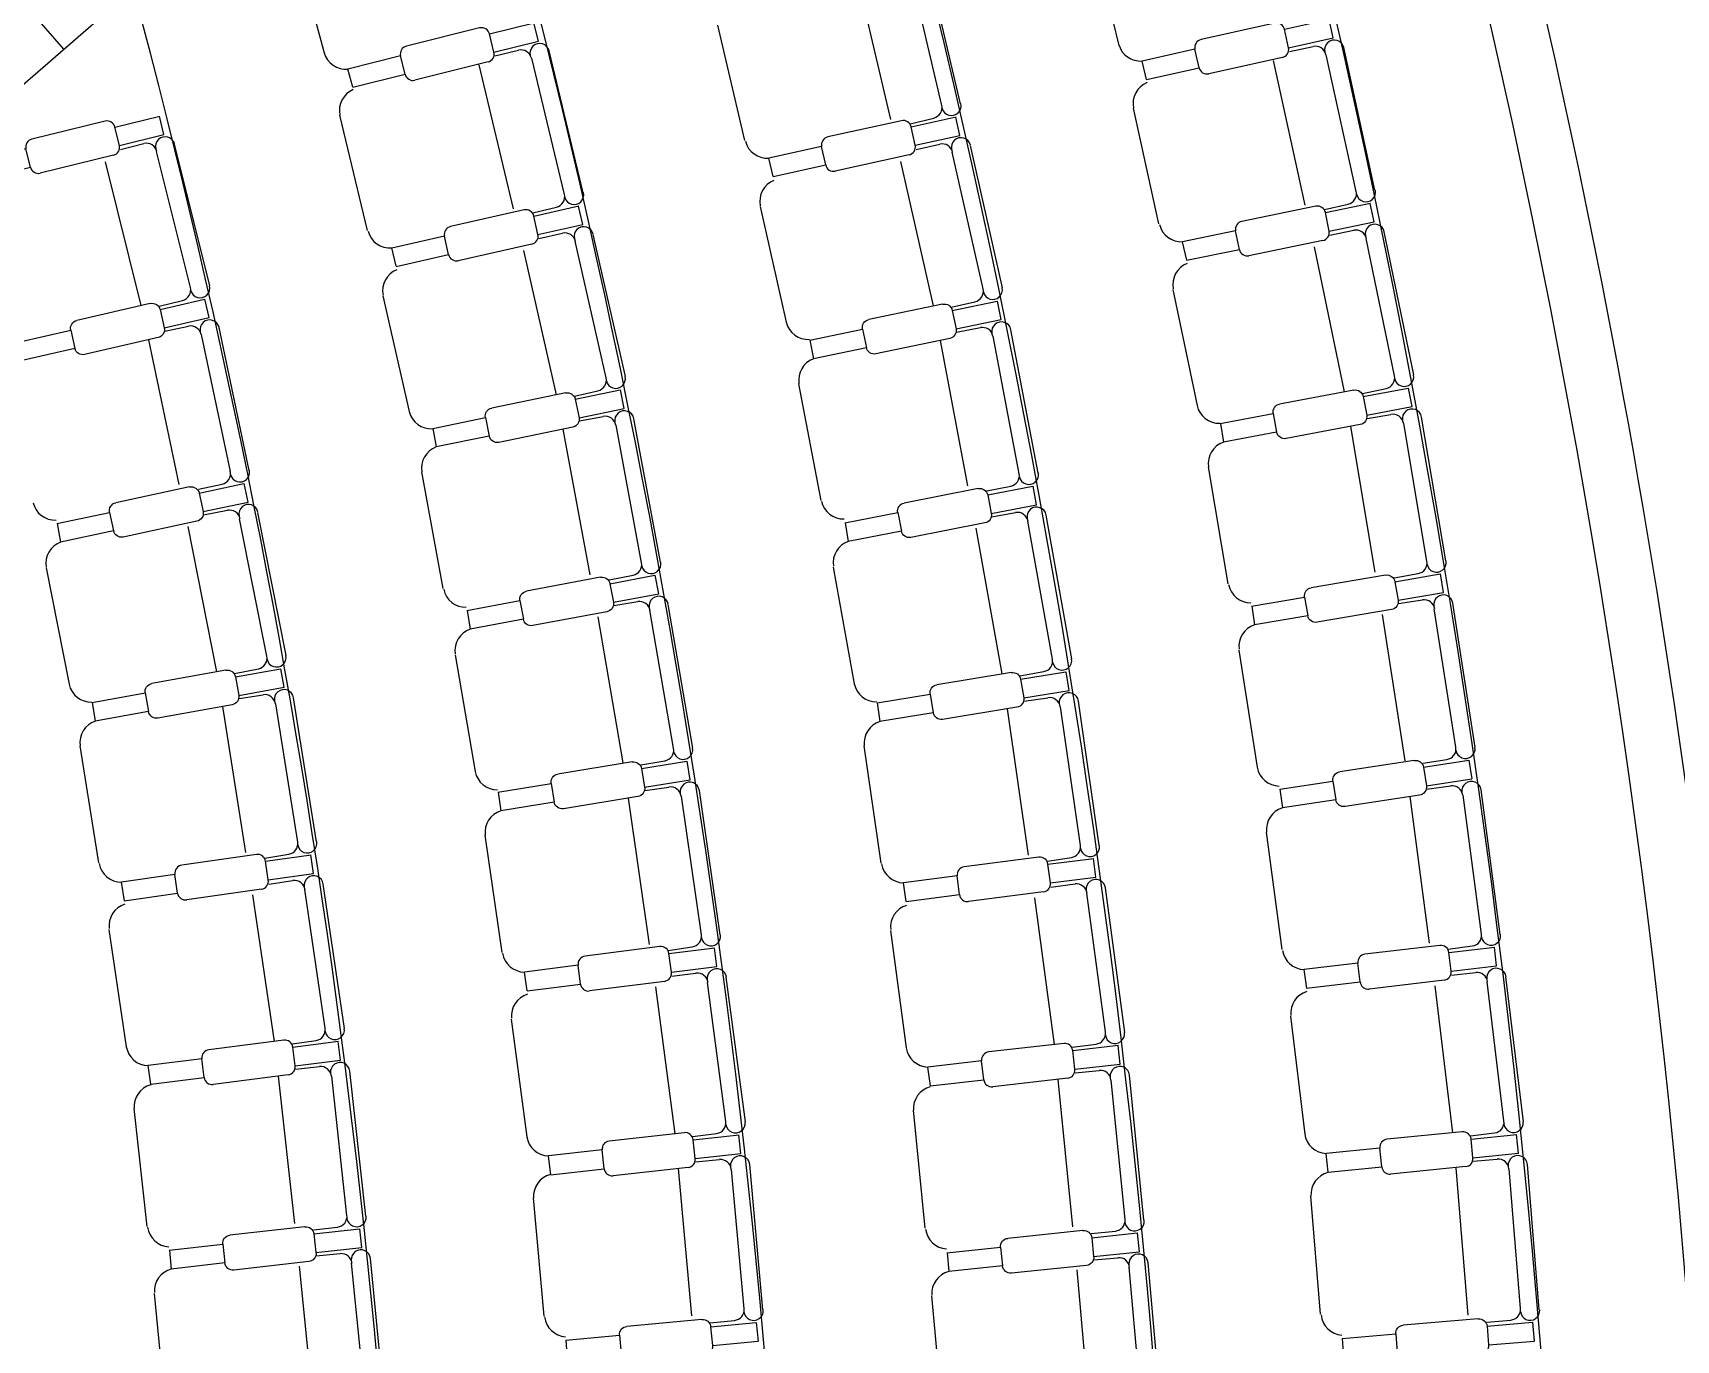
# Model space of a CAD drawing. Header units: millimetres. Extents: x 261 to 423, y 98 to 222.
# Drawn here: x 276.99 to 281.45, y 170.83 to 174.379 of the extents above; entities that cross this region are included whole.
import ezdxf

# ---------------------------------------------------------------- set-up
doc = ezdxf.new("R2010")
doc.units = ezdxf.units.MM
doc.linetypes.add('HIDDEN2', pattern=[0.1875, 0.125, -0.0625])
for name, color, linetype in [('Escaleras', 4, 'Continuous'), ('hach', 15, 'Continuous'), ('MUEBLES', 8, 'Continuous'), ('Muro-Alto', 6, 'Continuous')]:
    doc.layers.add(name, color=color, linetype=linetype)

# ---------------------------------------------------------------- blocks, each defined once
blk = doc.blocks.new('brazo')
for p, q in [((343.1752692152598, 185.8674067548173), (343.3800586310162, 185.8638673206604)), ((343.0286118360598, 185.8479931989555), (343.0277269775206, 185.7967958450164)), ((343.1529482670548, 185.8458442567888), (343.0286118360598, 185.8479931989555)), ((343.1529482670548, 185.8458442567888), (343.1520634085156, 185.7946469028497)), ((343.4016211290447, 185.8415463724554), (343.4007362705055, 185.7903490185163)), ((343.5478992831564, 185.8390182052004), (343.4016211290447, 185.8415463724554)), ((343.5473889472485, 185.8390219455942), (343.547523467976, 185.7877423248074)), ((343.1520634085156, 185.7946469028497), (343.0269104465089, 185.7968099573559)), ((343.4007362705055, 185.7903490185163), (343.5475232850504, 185.7878120564807)), ((343.173625906544, 185.7723259546447), (343.3784153223004, 185.7687865204879))]:
    blk.add_line(p, q)
for centre, start, end in [((343.1748899901716, 185.8454650317006), 89.00983920712781, 179.0098392071278), ((343.379679405928, 185.8419255975437), 359.0098392071278, 89.00983920712781), ((343.1740051316323, 185.7942676777616), 179.0098392071278, 269.0098392071278), ((343.3787945473887, 185.7907282436046), 269.0098392071278, 359.0098392071278)]:
    blk.add_arc(centre, 0.02194499999999865, start, end)

msp = doc.modelspace()

# ---------------------------------------------------------------- hatches: boundary and pattern name
h = msp.add_hatch()
h.set_pattern_fill('ANSI32', color=256, style=0)
h.set_pattern_definition([(45, (148.9423146511646, -342.1093582048333), (-0.2651650429449553, 0.2651650429449554), []), (45, (149.1190913461646, -342.1093582048333), (-0.2651650429449553, 0.2651650429449554), [])])
edge = h.paths.add_edge_path()
edge.add_line((290.5330707457651, 181.8144313162121), (287.3874746284466, 178.1746464262807))
edge.add_arc((279.8869612331578, 168.8075604969696), 12.00000000000018, 51.31467232360039, 309.9744530865262)
edge.add_line((287.5963130366806, 159.6115888370783), (290.7104902408621, 156.0499775838144))
edge.add_arc((277.0183992830579, 168.6400846351467), 18.60064919191771, 264.56368464337567, 317.4009432436241, ccw=False)
edge.add_arc((283.7968491480242, 168.8054606564713), 20.54199483837515, 114.5278371913281, 245.4324374320702, ccw=False)
edge.add_arc((277.0051242779085, 168.8078151391352), 18.76639017006179, 43.87444224061778, 95.30772634044018, ccw=False)
at = {"layer": 'hach'}
h = msp.add_hatch(dxfattribs=at)
h.set_pattern_fill('PHANTSQR', color=256, scale=0.75, angle=-90.00000000000001, style=0, pattern_type=2)
h.set_pattern_definition([(270, (190.6146238058702, 423.891127481612), (0.75, -1.377682148050174e-16), [0.135, -0.1125, 0.135, -0.1125, 0.135, -0.12]), (360, (190.6746238058702, 423.2011274816119), (1.836909530733566e-16, 0.75), [0.135, -0.1125, 0.135, -0.1125, 0.135, -0.12])])
edge = h.paths.add_edge_path()
edge.add_line((275.1900084095013, 149.1326853905813), (274.7231995253746, 142.146501683155))
edge.add_arc((277.0051242779082, 168.8078151391309), 26.75878950502112, 265.1080131403588, 285.0870774542746)
edge.add_line((283.9700825888735, 142.9713646959964), (287.0227808193154, 141.5602677603848))
edge.add_line((287.0227808193154, 141.5602677603848), (287.8814433168532, 143.5004820202377))
edge.add_arc((288.1413747418218, 143.9276336771226), 0.500022883142105, 115.00288887509501, 238.6785434976863, ccw=False)
edge.add_arc((277.0051242779087, 168.8078151391318), 26.75878950502171, 294.0964345951739, 316.9122527552921)
edge.add_line((296.5472924559671, 150.5284147475833), (300.2455349310729, 149.4744487061558))
edge.add_arc((300.5340471684887, 149.3922252979235), 0.300000000000046, 90.00000000001091, 164.0929218391774, ccw=False)
edge.add_line((300.5340471684887, 149.6922252979235), (300.7789524627283, 150.6365477993669))
edge.add_arc((231.6797250288821, 168.013315216571), 71.2506510694886, 345.8842135860036, 352.4847349924652)
edge.add_arc((305.9115036570263, 158.2203954930551), 3.624299581640657, 163.2020153892654, 172.4847349924676, ccw=False)
edge.add_line((302.4418541574412, 159.2678112689097), (307.7886788212842, 158.5758546171743))
edge.add_line((307.7886788212842, 158.5758546171743), (308.093727330745, 161.2924044586831))
edge.add_line((308.093727330745, 161.2924044586831), (312.94820174224, 162.7408353135618))
edge.add_line((312.94820174224, 162.7408353135618), (318.0402389398172, 164.0713981479851))
edge.add_arc((282.1841728939564, 168.8291667099711), 36.17034467591587, 352.4415334696763, 368.9341316883094)
edge.add_line((317.9156818722054, 174.4463813321723), (316.0269155725412, 174.1078928696494))
edge.add_line((316.0269155725412, 174.1078928696494), (308.7580129922226, 176.1213429801948))
edge.add_line((308.7580129922226, 176.1213429801948), (308.404949972454, 179.3096268191426))
edge.add_line((308.404949972454, 179.3096268191426), (302.7494689556235, 178.5784050540793))
edge.add_arc((302.4494689556254, 178.5784050540684), 0.2999999999980787, -159.33915033435733, 2.084391326206969e-09, ccw=False)
edge.add_line((302.1687633528525, 178.472554382976), (302.0390303799595, 178.776361364986))
edge.add_line((302.0390303799595, 178.776361364986), (301.2905452194785, 183.0205963144072))
edge.add_line((301.2905452194785, 183.0205963144072), (299.1215307863272, 182.6264417717936))
edge.add_line((299.1215307863272, 182.6264417717936), (299.30692065293, 181.6604871650385))
edge.add_line((299.30692065293, 181.6604871650385), (299.1595483788192, 181.6338787262731))
edge.add_arc((228.1009849832268, 168.804958886573), 72.20734461326546, 10.23394494489172, 18.57311784114455)
edge.add_line((296.5476234764098, 191.8040522400596), (298.7752396944782, 192.552534694763))
edge.add_line((298.7752396944782, 192.552534694763), (298.0945329846887, 194.4896843644243))
edge.add_line((298.0945329846887, 194.4896843644243), (297.4053114486832, 196.1525053633001))
edge.add_line((297.4053114486832, 196.1525053633001), (289.6992852343608, 192.9584398399971))
edge.add_arc((289.3164021950038, 193.8065366389523), 0.9305200708341903, 209.2043544905927, 294.2973428620019, ccw=False)
edge.add_arc((288.1357026047232, 193.6905361866449), 0.5000252243924529, 245.003426011123, 317.46699015744235, ccw=False)
edge.add_arc((277.8727616100916, 173.9096899115106), 21.78517739798697, 62.52261259222409, 98.17434141871065)
edge.add_line((274.7752215401918, 195.4735300096269), (275.2078125425219, 188.4845792725961))
edge.add_arc((277.0051242779072, 168.8078151391329), 19.75867850434584, 66.24037238096338, 95.21901910246697, ccw=False)
edge.add_arc((277.0051242779077, 168.8078151391329), 19.75867850434559, 18.954217884265006, 66.24037238096469, ccw=False)
edge.add_arc((277.005124277908, 168.8078151391329), 19.75867850434539, -95.27086421129297, 18.95421788426529, ccw=False)
edge = h.paths.add_edge_path(flags=16)
edge.add_line((303.7840278240477, 165.765662952154), (303.4424313944709, 164.6905178481085))
edge.add_arc((304.7371915271377, 168.7656629521539), 4.275887208541501, 44.556219426830125, 252.3738424245746, ccw=False)
edge.add_line((307.7840278240477, 171.765662952154), (307.7840278240477, 165.765662952154))
edge.add_line((307.7840278240477, 165.765662952154), (303.7840278240477, 165.765662952154))

# ---------------------------------------------------------------- linework, layer by layer
msp.add_lwpolyline([(290.5330707457651, 181.8144313162121), (287.3874746284466, 178.1746464262807, 2.112170710360015), (287.5963130366806, 159.6115888370783), (290.7104902408621, 156.0499775838144, -0.2347194038372766), (275.2561867248832, 150.1230989932934, -0.6426332906026803), (275.2691419794942, 187.4937393997808, -0.2282651086255474), (290.5330707457651, 181.8144313162121)], format="xyb", close=True)
at = {"linetype": 'HIDDEN2', "ltscale": 0.1}
msp.add_arc((279.886961233158, 168.8075604969696), 12.5, 21.87584400868776, 337.4861873540232, dxfattribs=at)
for radius, start in [(11.75217560558913, 63.83957969022664), (11.71708607786091, 63.84176991661201), (11.66325960558648, 63.84515528552552), (11.59308056900807, 63.84961635137654), (11.52051762325373, 63.85428611110932), (11.36142198311104, 63.86473342925417), (11.10135126910279, 63.88245636053919)]:
    msp.add_arc((279.8869612331584, 168.8075604969691), radius, start, 284.2642639598591)
at = {"layer": 'Escaleras'}
msp.add_line((274.8476334455618, 172.3990782076636), (280.1593702696202, 177.0165005835876), dxfattribs=at)
at = {"layer": 'Escaleras', "color": 1}
msp.add_line((277.0742691537337, 174.3346630987254), (276.2869983189451, 175.240314594993), dxfattribs=at)
at = {"layer": 'Escaleras'}
for centre, radius, start, end in [((256.1173946296411, 168.8075604969696), 25.04547036688441, 341.4825256708118, 18.51707724195191), ((256.1173946296411, 168.8075604969696), 23.9954703668844, 342.5245241894222, 17.47547581057782), ((256.1173946296411, 168.8075604969696), 22.9454703668844, 343.6709596569796, 16.32904034302041), ((256.0425149851731, 168.8075604969696), 21.97033300931221, 344.9871030287437, 15.01289697125628)]:
    msp.add_arc(centre, radius, start, end, dxfattribs=at)
at = {"layer": 'MUEBLES'}
for p, q in [((277.6966062946483, 174.6353380324814), (277.7804372982652, 174.3245869706449)), ((279.8609185980529, 174.660532908693), (279.937217250696, 174.3478471635677)), ((279.5077784084786, 174.1864607822746), (279.4171017061711, 174.5719320530085)), ((279.3191695455183, 174.1432605381539), (279.2271696534854, 174.5343567556698)), ((278.922631505104, 174.0863865232405), (278.8489301722859, 174.3996946353933)), ((278.2438484830851, 174.3161147715751), (278.3078868455539, 174.3314847255657)), ((278.4834402739082, 173.9448232689361), (278.3910219981922, 174.329880702595)), ((280.4005998419417, 174.3276148842693), (280.4649211695494, 174.3417539849521)), ((280.6330275309753, 173.9517971418296), (280.5480102754841, 174.3385560217163)), ((278.2950286221358, 173.9007708710939), (278.2012617429774, 174.2914472126637)), ((280.4438057575927, 173.9113659069095), (280.3575478972262, 174.3037685228725)), ((277.8987517288369, 173.8421049107297), (277.8236348584205, 174.155076659261)), ((279.3714395235438, 174.1320691489924), (279.4354667091741, 174.1474855964958)), ((280.0464767299775, 173.8603099093931), (279.9773753524154, 174.1746645804557)), ((277.2275947203208, 174.0623903838997), (277.2915799609648, 174.0779800065089)), ((277.373711505619, 174.0764127364301), (277.4694678766798, 173.6921718194213)), ((279.3874867820399, 174.0624633116701), (279.451800878209, 174.0766352694496)), ((279.5338777381962, 174.0732535513326), (279.6211202983286, 173.6869905572418)), ((277.1862387979572, 174.0285217335046), (277.2833924832465, 173.6386738235134)), ((279.3453925739753, 174.0295167573501), (279.4339082114941, 173.6376172633414)), ((280.4959060931225, 173.8994096185294), (280.5601523543828, 173.9138859878059)), ((278.347348656113, 173.8898158795938), (278.4113054984311, 173.9055216006551)), ((278.9639793134912, 173.9070382049628), (279.0348894017125, 173.593086586097)), ((278.3635285086565, 173.820609412238), (278.4278192745805, 173.8348868339332)), ((278.5099015706052, 173.8316397364453), (278.5977775319096, 173.4455203503386)), ((280.5107558376424, 173.8299056054085), (280.575308571426, 173.8429475344998)), ((280.657313506052, 173.8381269889111), (280.7377689179391, 173.4503934572159)), ((278.321488393584, 173.7875938625858), (278.4106466751112, 173.395840072145)), ((280.4680903328077, 173.7977023060226), (280.5497197813729, 173.4043108157531)), ((277.3325572049828, 173.6364491814608), (277.3964597737111, 173.6523742894125)), ((277.9402765258945, 173.6644899105746), (278.0117014377629, 173.3506550151848)), ((279.4830117720489, 173.6343067895833), (279.5472506295846, 173.6488159775646)), ((280.0845878701061, 173.6819312726426), (280.1499814159413, 173.366784412016)), ((277.3480181766155, 173.569036227084), (277.4124738425828, 173.5825497195289)), ((277.576783479846, 173.1909779746944), (277.4955279555021, 173.578544620145)), ((279.4971102883867, 173.56631375582), (279.5618219469509, 173.5785427622887)), ((279.7183120018864, 173.1837808708193), (279.6447799866141, 173.572886778809)), ((277.3871778112187, 173.1523871117384), (277.3047365746444, 173.5456092804949)), ((279.5279763831128, 173.1489682796297), (279.45337136006, 173.5437521724426)), ((279.1293102055994, 173.1096955158506), (279.0695439437875, 173.4259578334746)), ((278.4597555992032, 173.3926101386797), (278.5239705734961, 173.4072246667225)), ((280.5987577365059, 173.4001397425042), (280.6632411570907, 173.4135201693667)), ((278.4736174728874, 173.3253184852193), (278.5383804000324, 173.3372730082525)), ((280.6115010346842, 173.3322370108018), (280.6764481209012, 173.3431467928923)), ((280.8248735306714, 172.9452825120317), (280.7592739036405, 173.3358040272338)), ((278.5027137706218, 172.9078458900004), (278.4297832779642, 173.3029425550463)), ((278.6931952818265, 172.9418511567757), (278.6213137129928, 173.331265338547)), ((280.6338689815085, 172.9143499001422), (280.5673120991929, 173.3105700572593)), ((280.2344862513909, 172.8831969556287), (280.1811673743089, 173.2006098680105)), ((277.4391595212387, 173.1399251850195), (277.5035434012763, 173.1537766594771)), ((278.1038846624123, 172.8702637996818), (278.0454598708917, 173.1867766798865)), ((279.579699985996, 173.1354750702654), (279.6443465941899, 173.148043419496)), ((277.4533733460988, 173.0702029622258), (277.5180414025928, 173.0826604829523)), ((277.5999993812175, 173.0770984057746), (277.6769444798655, 172.6886530213293)), ((279.5926516907808, 173.0652273625607), (279.6575298637993, 173.0765397460033)), ((279.7393767098342, 173.0695296991477), (279.8094429149817, 172.679784793089)), ((277.410418310004, 173.0383868865998), (277.4884862214734, 172.6442731559479)), ((279.5491409280239, 173.0341756103004), (279.6202295665018, 172.6387433949095)), ((277.0258843942003, 172.9260893413699), (277.0884247841779, 172.610363892251)), ((278.5543796981923, 172.8941334969774), (278.6190790143445, 172.9064276355317)), ((279.1626819250031, 172.9286933366603), (279.2196312027501, 172.6119116462738)), ((280.6853073291276, 172.8998070603799), (280.7501962830723, 172.9110574385651)), ((278.5668690883517, 172.8241668057186), (278.6318261634782, 172.8350169552274)), ((278.7136210216583, 172.827424318131), (278.7809103793564, 172.437190404634)), ((280.6524478327355, 172.7996155066631), (280.7143327002932, 172.4026388138246)), ((280.6966680876236, 172.8296482696361), (280.7617915075767, 172.839450694181)), ((280.843453452859, 172.8305415047963), (280.9044482604492, 172.4392743347581)), ((278.5231383330989, 172.7934256470031), (278.591409603289, 172.3974972883876)), ((278.1359380689773, 172.6906977222108), (278.1906303462728, 172.3735185703041)), ((280.2636430802122, 172.703137864262), (280.3132191951348, 172.385118889311)), ((277.53748444359, 172.6396587085184), (277.6020862514087, 172.6524553401028)), ((279.6691385585171, 172.6332634865418), (279.7339564879553, 172.6449160989829)), ((277.5496466672388, 172.57157325943), (277.6146835636458, 172.5819342178362)), ((277.7597439836934, 172.182830769109), (277.6974443885694, 172.5738923056348)), ((279.6802147911256, 172.5647132285227), (279.7454041677461, 172.5740669726484)), ((277.5684850393868, 172.1535121657663), (277.5052763443279, 172.5502802244079)), ((279.6925844430781, 172.146410761388), (279.6355204209183, 172.544109050125)), ((279.884273999496, 172.1727675108001), (279.8280307014278, 172.5647458983736)), ((277.1688534830798, 172.1257328520311), (277.1182168467904, 172.4435846896305)), ((279.2925710122288, 172.1248161739132), (279.2468568880468, 172.4434132210591)), ((278.640278337325, 172.3916692759145), (278.7051775929052, 172.4028600747457)), ((280.7631012175151, 172.3960243884045), (280.8281723125434, 172.4061683494234)), ((278.6512654242502, 172.3221665566144), (278.7164519848919, 172.3315399052723)), ((278.8554424965577, 171.9302822250753), (278.7990813180429, 172.3222436803982)), ((280.7732296914486, 172.3257630616587), (280.8385164802152, 172.3344107530203)), ((280.9730351592274, 171.9316318890679), (280.9210372986558, 172.324196007905)), ((278.6637608752974, 171.9038678284265), (278.6065772525337, 172.3015489378309)), ((280.7810715858099, 171.9073512226847), (280.7283149522226, 172.3056437899041)), ((278.2637539568613, 171.8821529424914), (278.2179440203503, 172.2007362272331)), ((280.38084787618, 171.890087001933), (280.3385844112515, 172.2091601269873)), ((277.6197987484675, 172.1385354820701), (277.684780390781, 172.1492375153153)), ((279.7436603576803, 172.1306421615233), (279.8087997624797, 172.1403377943412)), ((277.5861505562782, 172.0385160717957), (277.6449477222887, 171.6410703210842)), ((277.630602929801, 172.0682041886499), (277.6958005796984, 172.0775000910386)), ((277.7773908036526, 172.0679563853715), (277.8353423186061, 171.6762269036914)), ((279.7534911397194, 172.0598901804975), (279.8188063100537, 172.0683208315733)), ((279.9002628253683, 172.0576961868461), (279.9530154339863, 171.6652327781227)), ((279.7086490485825, 172.0307940526342), (279.7621714437932, 171.6326036651304)), ((277.1966075978432, 171.9450636528774), (277.2437101476959, 171.6266689145456)), ((279.3179012760959, 171.9425146701898), (279.3607781944868, 171.6235234015486)), ((278.7148415298149, 171.8881145897686), (278.7799780158185, 171.8978298120743)), ((280.8319738552472, 171.8910307827315), (280.8972143751726, 171.9000208835779)), ((278.724542681497, 171.8177071298779), (278.7898793821529, 171.8259692664511)), ((280.8408912567065, 171.8205197715102), (280.9063158160625, 171.8280546495076)), ((280.9876190996649, 171.8163148437912), (281.0349890230698, 171.4231654380193)), ((278.6796256834348, 171.7887267730958), (278.7321207320628, 171.3903996445202)), ((278.871308219207, 171.815134532546), (278.9230482570688, 171.4225363494321)), ((280.7956546856182, 171.7920408243687), (280.8437158493787, 171.3931544294798)), ((278.2886514862881, 171.7014556539694), (278.3307053948826, 171.3823548417305)), ((280.4037339491455, 171.7091239540065), (280.442235862003, 171.3895751121896)), ((277.6936633499488, 171.6340770016037), (277.7588113313788, 171.6437148368874)), ((279.8107900672239, 171.6249650558744), (279.8760601070325, 171.6337382683265)), ((277.7024980088259, 171.5654803773128), (277.7679620393082, 171.572664252754)), ((277.8934295405717, 171.1669747232155), (277.8502334853565, 171.5606045819869)), ((279.8188223206326, 171.5559918457963), (279.8843617262087, 171.5624520060175)), ((280.0053393247483, 171.1554010154747), (279.9664949099346, 171.5494840985172)), ((277.7009704834758, 171.146997846056), (277.6571440946139, 171.5463717049012)), ((279.8126713008679, 171.1375517338853), (279.7732600532375, 171.5373854306264)), ((277.3004605746256, 171.138698208668), (277.2653511500346, 171.4586375590217)), ((279.4120941393662, 171.1336776209174), (279.3805216949406, 171.4539853485059)), ((278.7807194892411, 171.3826356444953), (278.8460119431899, 171.3912404577233)), ((280.8922252402136, 171.384850340337), (280.9576093672306, 171.392728365951)), ((278.778599330831, 170.895976332227), (278.7425719139783, 171.2961291239509)), ((278.7882899532715, 171.3143494362108), (278.8538816638325, 171.3202549301806)), ((278.9714114577318, 170.9121950867799), (278.9359022057026, 171.3065926754172)), ((280.8861192338727, 170.8978315653868), (280.8533158859141, 171.2982615490947)), ((280.8991791918957, 171.3161130493146), (280.9648163388419, 171.3214900646677)), ((281.0790557355135, 170.9124968514012), (281.0467241821627, 171.3071676453047)), ((278.3780037297738, 170.89549106781), (278.3491420802505, 171.2160544231498)), ((280.485532717885, 170.9005727835043), (280.4592538776384, 171.2213581980028)), ((277.7514946105387, 171.1295418906635), (277.8169200496812, 171.137069125638)), ((279.8629994827042, 171.1195386301216), (279.9285040928901, 171.1263425552939)), ((277.7588635492603, 171.0587681673575), (277.8244363153125, 171.0648804259919)), ((277.7130191623566, 171.0312783513601), (277.7524062707637, 170.631442275973)), ((277.9054654673018, 171.051377704389), (277.9442860900751, 170.6572922769116)), ((279.8236045005651, 171.0213374488882), (279.8594558160019, 170.621168841085)), ((279.8696900860424, 171.0484209605762), (279.9353143181942, 171.0539533658249)), ((280.0162209505771, 171.0397349341516), (280.0515566339715, 170.6453217569107)), ((277.3193901320487, 170.9568924819565), (277.3509432384854, 170.6365828488293)), ((279.4293333322719, 170.9504338740786), (279.4580539065313, 170.6298578484403)), ((278.8287733287, 170.8775381183224), (278.8943331532191, 170.8837876592962)), ((280.9361430997401, 170.8789898394085), (281.0017511326932, 170.884711147423))]:
    msp.add_line(p, q, dxfattribs=at)
at = {"layer": 'MUEBLES', "linetype": 'Continuous'}
for p, q in [((279.3691573306505, 174.5521294326014), (279.456258905799, 174.1818562091477)), ((280.4997808103335, 174.3194582309976), (280.581446074725, 173.9479481651957)), ((278.3431676290945, 174.309861554828), (278.4319421123139, 173.9399858520179)), ((277.4177759592689, 173.6878413929491), (277.3257949924085, 174.0569327720619)), ((279.5693453141886, 173.6838034054814), (279.4855424826541, 174.0548371368683)), ((278.5460078447253, 173.442248285564), (278.4615965852444, 173.8131440710255)), ((280.6859460038899, 173.4481147517723), (280.6086627224481, 173.8205610416049)), ((277.4471152142104, 173.5599163244725), (277.5251670619261, 173.1876303410296)), ((279.5960063632633, 173.5552249390331), (279.6666392181319, 173.1814603818408)), ((278.5724656429165, 173.3138104547357), (278.6415131238044, 172.9397497781293)), ((280.7101510108525, 173.3191382442288), (280.7731642292222, 172.944013893232)), ((277.6251030749669, 172.686843143657), (277.5511917049931, 173.059973219889)), ((279.7575776163769, 172.6788916415404), (279.690273924494, 173.0532700029067)), ((278.7290400360516, 172.4366665683098), (278.6644037083386, 172.8115146569268)), ((280.8525762089097, 172.4395860848668), (280.7939862549101, 172.8154266916277)), ((277.6481825158174, 172.5576419268078), (277.7080258132503, 172.1819988460085)), ((279.7785233651396, 172.5492594341969), (279.8325491482638, 172.1727356512057)), ((278.7495786413693, 172.3067423281601), (278.803717657246, 171.9302348098287)), ((280.8713652611227, 172.3092462384635), (280.9213129924019, 171.9321598179437)), ((277.783474257604, 171.6769418630857), (277.727807607778, 172.0532265538419)), ((279.9011614116006, 171.6666353762386), (279.8504886898658, 172.0436250573599)), ((278.8711980253394, 171.424072705072), (278.8214979515458, 171.8011918468097)), ((280.9831590880451, 171.4252784345578), (280.9376568273951, 171.8029270657959)), ((277.8002392006669, 171.546770623139), (277.8417321570016, 171.1686604818111)), ((279.9163508327554, 171.5362033439116), (279.9536637216219, 171.1576578476703)), ((278.8856475733655, 171.2937365932881), (278.9197567955292, 170.9148889915224)), ((280.9963676347278, 171.2947167397357), (281.0274244459282, 170.9156067044183)), ((277.892514267512, 170.6605303793705), (277.8552242326321, 171.039078127612)), ((279.9998154564014, 170.649017357364), (279.9658729595493, 171.0278799331187))]:
    msp.add_line(p, q, dxfattribs=at)
at = {"layer": 'MUEBLES'}
for centre, radius, start, end in [((280.5224181645401, 174.3329303692796), 0.02620313164319374, 12.39756951726515, 192.3975695173185), ((277.8395277397327, 174.3418235322343), 0.06155306107958201, 196.2618574205649, 275.4309413544433), ((278.3147156519555, 174.3030327484258), 0.0292599999999982, 13.49636522574906, 103.496365225749), ((278.3655424731586, 174.3237653193715), 0.02620313164319374, 13.49636522574906, 193.4963652258292), ((279.9967068861087, 174.3636510430512), 0.06155306107958201, 194.8774318680084, 274.0465158018816), ((280.4712031129643, 174.3131762875825), 0.0292599999999982, 12.39756951723865, 102.3975695172453), ((277.8837677296847, 174.1682226518748), 0.06155306107958201, 113.1626623196292, 192.3317462535156), ((280.0377492593443, 174.1866550220826), 0.06155306107958201, 112.0638666111178, 191.2329505450082), ((279.428617245899, 174.1759326078119), 0.0292599999999982, 283.5379670771775, 13.53796707717928), ((279.4833138980243, 174.1805674214999), 0.02620313164319374, 193.5379670770987, 13.53796707715243), ((277.3492617396062, 174.0704585013906), 0.02620313164319374, 13.69298634995502, 193.6929863500356), ((279.5093023732948, 174.0678410276192), 0.02620313164319374, 12.4268394159561, 192.4268394160094), ((277.2985063652166, 174.0495516311749), 0.0292599999999982, 13.69298634995502, 103.6929863499401), ((278.9834826706006, 174.1001362773237), 0.06155306107958201, 194.7025860493899, 273.8716699832987), ((279.4580974198946, 174.0480607849787), 0.0292599999999982, 12.4268394159296, 102.4268394159429), ((279.0247082569925, 173.9213181034512), 0.06155306107958201, 112.0931365098237, 191.2622204437216), ((278.4043275121218, 173.933937358731), 0.0292599999999982, 283.7969701111512, 13.79697011115441), ((278.4590026539994, 173.9388193780156), 0.02620313164319374, 193.7969701110742, 13.79697011112755), ((280.5537205639398, 173.9424303335101), 0.0292599999999982, 282.6981744026468, 12.69817440265504), ((280.6084792715899, 173.9462629811766), 0.02620313164319374, 192.6981744025752, 12.69817440262854), ((277.9595401176597, 173.8561295983901), 0.06155306107958201, 194.9615890833807, 274.1306730172757), ((278.4341626734436, 173.8063227149929), 0.0292599999999982, 12.52081153826498, 102.5208115382599), ((278.485335115958, 173.82618691341), 0.02620313164319374, 12.52081153829183, 192.5208115383452), ((280.1075228841572, 173.873166314003), 0.06155306107958201, 193.8627933748768, 273.0318773087723), ((280.5811030460823, 173.8142670243329), 0.0292599999999982, 11.42201582975462, 101.422015829763), ((280.6326470031321, 173.8331462654002), 0.02620313164319374, 11.42201582978145, 191.4220158298344), ((278.0009819669369, 173.6788693927452), 0.06155306107958201, 112.1871086321488, 191.3561925660256), ((280.1455578954494, 173.6951439971641), 0.06155306107958201, 111.0883129236288, 190.257396857535), ((277.4440423811351, 173.6858355520491), 0.02620313164319374, 193.9935912352748, 13.99359123532854), ((277.3893843147217, 173.6807659339603), 0.0292599999999982, 283.9935912353503, 13.9935912353554), ((279.5408042579279, 173.6773570338256), 0.0292599999999982, 282.7274443013475, 12.72744430134406), ((279.5955610005011, 173.6812176548111), 0.02620313164319374, 192.7274443012639, 12.72744430131757), ((277.4184778308687, 173.5539123361865), 0.0292599999999982, 11.84087955725664, 101.8408795572651), ((277.4698823941346, 173.5731678841418), 0.02620313164319374, 11.84087955728348, 191.8408795573365), ((279.0946420203138, 173.6078650805586), 0.06155306107958201, 193.8920632735795, 273.0611472074607), ((279.5672552434794, 173.5497916425044), 0.0292599999999982, 10.7013777566113, 100.7013777566014), ((279.6190325711465, 173.5680211129098), 0.02620313164319374, 10.7013777566113, 190.7013777566908), ((279.130246311422, 173.4361559652558), 0.06155306107958201, 110.3676748504834, 189.5367587843554), ((278.5174773996897, 173.4357551117583), 0.0292599999999982, 282.8214164236638, 12.82141642365539), ((278.5722277367248, 173.4397055353007), 0.02620313164319374, 192.8214164235752, 12.82141642365539), ((280.6572962892874, 173.4421698839698), 0.0292599999999982, 281.722620715163, 11.72262071516145), ((280.7121123135894, 173.4450696652262), 0.02620313164319374, 191.7226207150816, 11.72262071516145), ((278.07142973746, 173.3655314913655), 0.06155306107958201, 193.9860353958936, 273.1551193297824), ((278.5436917447162, 173.3084991100515), 0.0292599999999982, 10.45844639280065, 100.458446392804), ((278.5955458988292, 173.3265088838658), 0.02620313164319374, 10.45844639282716, 190.4584463928802), ((280.2099840101902, 173.3805127772381), 0.06155306107958201, 192.8872396873891, 272.0563236212815), ((280.6812952915452, 173.3142910735843), 0.0292599999999982, 9.535496024441194, 99.53549602442632), ((280.7334328164339, 173.3314632531229), 0.02620313164319374, 9.535496024441194, 189.5354960245205), ((278.1062049323591, 173.1967173456384), 0.06155306107958201, 110.1247434866927, 189.2938274205605), ((280.2420646772611, 173.2095707731775), 0.06155306107958201, 109.2017931183116, 188.370877052183), ((277.497389248993, 173.1823821486292), 0.0292599999999982, 282.1414844426675, 12.14148444265899), ((277.5521826096933, 173.1856825841784), 0.02620313164319374, 192.1414844425792, 12.14148444265899), ((279.6387625290889, 173.176765637672), 0.0292599999999982, 281.0019826420099, 11.00198264201145), ((279.6936106887316, 173.1789757588105), 0.02620313164319374, 191.001982641932, 11.00198264198494), ((277.050539666375, 173.1174566193223), 0.06155306107958201, 193.3061034148868, 272.475187348794), ((277.523576227052, 173.0539287353869), 0.0292599999999982, 10.90377252796756, 100.903772527971), ((277.575288837022, 173.0723409927642), 0.02620313164319374, 10.90377252799406, 190.9037725280474), ((279.1907101582631, 173.1207393327869), 0.06155306107958201, 192.1666016142266, 271.3356855481296), ((279.662555908543, 173.0477146445425), 0.0292599999999982, 9.890854980775474, 99.89085498077554), ((279.7145859263146, 173.0652098582401), 0.02620313164319374, 9.890854980775474, 189.890854980855), ((277.0869714336412, 172.938750055882), 0.06155306107958201, 110.5700696218453, 189.7391535557541), ((279.2239832325805, 172.9402721867301), 0.06155306107958201, 109.5571520746425, 188.7262360085539), ((278.6136167799024, 172.9351732716328), 0.0292599999999982, 280.7590512782116, 10.75905127821813), ((278.6684738173176, 172.9371508200298), 0.02620313164319374, 190.7590512781121, 10.75905127819162), ((280.7451977870055, 172.9398873299461), 0.0292599999999982, 279.8361009098298, 9.836100909832968), ((280.8000795613047, 172.9409809941568), 0.02620313164319374, 189.8361009097537, 9.836100909806738), ((278.1653308882924, 172.8810471852686), 0.06155306107958201, 191.9236702504233, 271.0927541843319), ((278.688800108325, 172.8232811026779), 0.02620313164319374, 9.482892705344055, 189.4828927053968), ((280.2960982021717, 172.8929891770628), 0.06155306107958201, 191.0007198820712, 270.1698038159568), ((280.8185690215832, 172.8267986378379), 0.02620313164319374, 8.559942336953926, 188.5599423370329), ((278.6366468396148, 172.8061567978899), 0.0292599999999982, 9.48289270531755, 99.4828927053225), ((280.7661466838853, 172.8105166305314), 0.0292599999999982, 8.559942336953926, 98.55994233694562), ((278.1973202666354, 172.7018397996786), 0.06155306107958201, 109.1491897992025, 188.3182737330835), ((280.3251967888243, 172.7132897623961), 0.06155306107958201, 108.2262394308238, 187.3953233647268), ((277.5964007614106, 172.6811576536599), 0.0292599999999982, 281.2043774133726, 11.20437741337271), ((277.6512407717116, 172.6835615092701), 0.02620313164319374, 191.2043774132929, 11.20437741337271), ((279.7287792808872, 172.673714434473), 0.0292599999999982, 280.1914598661752, 10.19145986618357), ((279.7836532165558, 172.6751484623193), 0.02620313164319374, 190.1914598661041, 10.19145986615707), ((277.1485490960318, 172.6235489767165), 0.06155306107958201, 192.368996385626, 271.5380803194936), ((277.6192868942176, 172.5530385962358), 0.0292599999999982, 9.051665735304852, 99.05166573529496), ((277.6715675677666, 172.5697698969885), 0.02620313164319374, 9.051665735304852, 189.0516657353841), ((279.2799792029014, 172.6240318032866), 0.06155306107958201, 191.3560788384187, 270.5251627722927), ((279.7495599972173, 172.5451036047253), 0.0292599999999982, 8.165393321426333, 98.16539332143455), ((279.8020932119372, 172.5610242392232), 0.02620313164319374, 8.165393321452584, 188.1653933215316), ((277.1791876473612, 172.4520310383101), 0.06155306107958201, 108.7179628291789, 187.8870467630707), ((279.3079510405561, 172.4509154778817), 0.06155306107958201, 107.8316904153173, 187.0007743491863), ((278.7002055676965, 172.4316945431016), 0.0292599999999982, 279.7834975907253, 9.783497590712173), ((278.7550883229595, 172.4327378198406), 0.02620313164319374, 189.7834975906327, 9.783497590712173), ((280.8236653930049, 172.4350791653288), 0.0292599999999982, 278.8605472223453, 8.860547222355256), ((280.8785578327299, 172.435238264835), 0.02620313164319374, 188.860547222276, 8.860547222328762), ((278.2510631148974, 172.3852087287561), 0.06155306107958201, 190.9481165629527, 270.1172004968391), ((280.373832426285, 172.3958340905589), 0.06155306107958201, 190.025166194584, 269.1942501284663), ((278.7206165245748, 172.3025777884765), 0.0292599999999982, 8.18262436815356, 98.18262436815678), ((278.7731449489714, 172.3185142210147), 0.02620313164319374, 8.182624368179813, 188.1826243682326), ((280.8423586133906, 172.3054041052875), 0.0292599999999982, 7.545303843826379, 97.54530384383618), ((280.8950610509097, 172.3207552723821), 0.02620313164319374, 7.545303843852636, 187.5453038439051), ((278.2790359138794, 172.2082568570801), 0.06155306107958201, 107.8489214620312, 187.0180053959211), ((280.3997561782178, 172.2160007595963), 0.06155306107958201, 107.2116009377192, 186.3806848715836), ((277.680025522082, 172.178108587752), 0.0292599999999982, 279.3522706207018, 9.352270620698569), ((277.7349145748893, 172.1787387730898), 0.02620313164319374, 189.3522706206193, 9.352270620672067), ((279.8044920332898, 172.1692789599916), 0.0292599999999982, 278.4659982068435, 8.465998206848514), ((279.8593842671141, 172.1690600595263), 0.02620313164319374, 188.4659982067693, 8.465998206822023), ((277.230545925909, 172.1350044526149), 0.06155306107958201, 190.5168895929154, 269.6859735268241), ((277.7524780296559, 172.064407066454), 0.02620313164319374, 8.11455870602467, 188.1145587060772), ((279.3543994854586, 172.1331324217273), 0.06155306107958201, 189.6306171790654, 268.7997011129639), ((277.6999307103272, 172.0485330473344), 0.0292599999999982, 8.114558705998187, 98.1145587060048), ((279.822552013136, 172.0393015740298), 0.0292599999999982, 7.354870545607469, 97.3548705456041), ((279.875305181953, 172.0544774901929), 0.02620313164319374, 7.354870545633727, 187.3548705456862), ((277.2582383608249, 171.9547367668498), 0.06155306107958201, 107.7808557998787, 186.9499397337864), ((279.3796548743684, 171.9513697918734), 0.06155306107958201, 107.0211676394782, 186.1902515733732), ((278.7756615831009, 171.9267696809162), 0.0292599999999982, 278.4832292535533, 8.483229253556514), ((278.8305538802747, 171.9265672886683), 0.02620313164319374, 188.4832292534775, 8.483229253530265), ((280.8932201108926, 171.9290069742566), 0.0292599999999982, 277.8459087292389, 7.845908729225768), ((280.9481067609927, 171.9281940213515), 0.02620313164319374, 187.845908729147, 7.845908729225768), ((278.3255799262791, 171.8904877841311), 0.06155306107958201, 189.6478482257908, 268.8169321596797), ((280.4427627301916, 171.8977336307559), 0.06155306107958201, 189.0105277014769, 268.179611635361), ((278.7935502149451, 171.7969404430756), 0.0292599999999982, 7.207070680667227, 97.20707068067051), ((278.8463423559074, 171.811980227125), 0.02620313164319374, 7.207070680693486, 187.207070680746), ((280.9096635309049, 171.7989867908778), 0.0292599999999982, 6.569750156360948, 96.56975015635265), ((280.9626196951536, 171.8134384316051), 0.02620313164319374, 6.569750156360948, 186.5697501564395), ((280.4656030871249, 171.7171320652261), 0.06155306107958201, 106.2360472502303, 185.405131184128), ((278.3504277216929, 171.7101514471389), 0.06155306107958201, 106.8733677745484, 186.0424517084329), ((277.754529281392, 171.6726598130996), 0.0292599999999982, 278.4151635914093, 8.415163591414204), ((277.8094212993958, 171.6723922106127), 0.02620313164319374, 188.4151635913352, 8.415163591387957), ((279.8721622053604, 171.6627374745673), 0.0292599999999982, 277.6554754310092, 7.65547543101408), ((279.9270458503, 171.6617421003845), 0.02620313164319374, 187.6554754309353, 7.655475430987824), ((277.3044048403726, 171.6369126252572), 0.06155306107958201, 189.5797825636506, 268.7488664975239), ((279.4216033700895, 171.6329614808643), 0.06155306107958201, 188.8200944032349, 267.989178337126), ((277.7711538051802, 171.5435788572664), 0.0292599999999982, 6.262451913343365, 96.26245191332696), ((277.8241867168388, 171.5577462682023), 0.02620313164319374, 6.262451913343365, 186.262451913422), ((279.8872319484293, 171.5333331216904), 0.0292599999999982, 5.629408886279907, 95.62940888626851), ((279.9404181512436, 171.546913735882), 0.02620313164319374, 5.629408886279907, 185.6294088863585), ((277.3266607334807, 171.4641069562396), 0.06155306107958201, 105.928749007205, 185.0978329410763), ((279.4418879647071, 171.458777035392), 0.06155306107958201, 105.2957059801468, 184.4647899140423), ((278.8421888605902, 171.4202496224731), 0.0292599999999982, 277.5076755660757, 7.507675566060908), ((278.897069755265, 171.4191126742227), 0.02620313164319374, 187.5076755659821, 7.507675566060908), ((280.9541091933344, 171.4217782606621), 0.0292599999999982, 276.8703550417521, 6.870355041748711), ((281.0089740464696, 171.4200309364011), 0.02620313164319374, 186.8703550416701, 6.870355041748711), ((278.3915547144991, 171.3916359855431), 0.06155306107958201, 188.6722945383207, 267.8413784721882), ((280.5031846524575, 171.3981788480293), 0.06155306107958201, 188.0349740139875, 267.2040579478724), ((278.9098046359521, 171.3042430028819), 0.02620313164319374, 5.144705535224535, 185.1447055353031), ((281.0206085342248, 171.3050282433575), 0.02620313164319374, 4.683230351037356, 184.6832303510896), ((278.8565054501528, 171.2911128069674), 0.0292599999999982, 5.144705535198439, 95.14470553520987), ((280.520690905989, 171.2251358792643), 0.06155306107958201, 104.3495274449004, 183.518611378768), ((280.9672053243189, 171.2923277542583), 0.0292599999999982, 4.683230351011256, 94.68323035101936), ((278.410546689764, 171.2203268064155), 0.06155306107958201, 104.8110026290887, 183.9800865629723), ((277.8135757306019, 171.1661373751527), 0.0292599999999982, 276.5630567987294, 6.563056798732664), ((277.8684304231315, 171.1640958171389), 0.02620313164319374, 186.5630567986541, 6.563056798706408), ((279.9254811373369, 171.1554459801729), 0.0292599999999982, 275.9300137716698, 5.93001377166822), ((279.9803099256771, 171.1527984868727), 0.02620313164319374, 185.9300137715896, 5.93001377166822), ((277.3625311036051, 171.1449567637598), 0.06155306107958201, 187.7276757709702, 266.8967597048554), ((279.4742300272003, 171.1392500102335), 0.06155306107958201, 187.0946327439118, 266.2637166777957), ((277.8271519663103, 171.035746719746), 0.0292599999999982, 5.325344884022596, 95.3253448840356), ((277.8804094910422, 171.0490448892089), 0.02620313164319374, 5.325344884048689, 185.3253448841271), ((279.9911453328242, 171.0376236863468), 0.02620313164319374, 4.818886110456876, 184.8188861105091), ((277.3814185925916, 170.9635550762192), 0.06155306107958201, 104.991641977912, 184.1607259117951), ((279.4914182619384, 170.9565479224867), 0.06155306107958201, 104.4851832043099, 183.6542671382012), ((279.9377723427532, 171.0247967934057), 0.0292599999999982, 4.818886110430639, 94.81888611043884), ((278.4401845342214, 170.9005376149331), 0.06155306107958201, 186.6099293928455, 265.779013326736), ((278.891556508251, 170.9129156156733), 0.0292599999999982, 275.4453104206126, 5.445310420614198), ((278.9463609380135, 170.9098043892187), 0.02620313164319374, 185.4453104205356, 5.445310420587952), ((280.5477521512443, 170.9051183519038), 0.06155306107958201, 186.1484542086595, 265.317538142547), ((280.9992091794243, 170.9138605226054), 0.0292599999999982, 274.9838352364223, 4.983835236418999), ((281.0539867732236, 170.9103079926355), 0.02620313164319374, 184.9838352363406, 4.983835236418999)]:
    msp.add_arc(centre, radius, start, end, dxfattribs=at)
at = {"layer": 'Muro-Alto'}
for centre, radius, start, end in [((279.886961233158, 168.8075604969696), 12, 51.31467232359969, 309.9744530865233), ((279.886961233158, 168.8075604969696), 11.8, 63.83661555286221, 284.2642639598624), ((256.9630844512378, 168.9292884082516), 24.60002813193235, 340.5692636988985, 18.80277621747596), ((256.9630844512378, 168.9292884082516), 24.75002813193235, 7.173921533132506, 18.62329523365984)]:
    msp.add_arc(centre, radius, start, end, dxfattribs=at)

# ---------------------------------------------------------------- block references
at = {"layer": 'MUEBLES'}
for p, rotation in [((561.8498032820906, 442.3914540124975), 194.9469360056197), ((570.40027330333, 435.4732250276335), 193.5625104530518), ((561.6111465423191, 441.3129593355671), 194.780395821946), ((570.1825068354822, 434.3222900991537), 193.3876646344827), ((567.9792703151909, 435.3919724773401), 193.6466676684435), ((575.0892460301797, 429.7993744757601), 192.5478719599422), ((586.6462759421526, 410.4086854011554), 189.2019681779887), ((592.4186720908796, 405.5923413475913), 188.3156957641388), ((591.3196282034089, 405.4438366304827), 188.3329268108428), ((596.015288124381, 401.9551660918379), 187.6956062865315), ((590.5756865436026, 404.818269243378), 188.2648611486934), ((595.7570234499027, 400.6402605286891), 187.5051729882962), ((595.3166675613354, 399.5821569571027), 187.3573731233671), ((599.9468800900975, 396.0493895267078), 186.7200525990543)]:
    msp.add_blockref('brazo', p, dxfattribs=dict(at, rotation=rotation))
at = {"layer": 'MUEBLES', "xscale": -1}
for p, rotation in [((651.6118981814898, 63.1309265325591), 11.99118199995964), ((651.4907207571985, 55.70715323114666), 10.85168019931674), ((649.9641685416445, 53.88998696295141), 10.60874883550132), ((650.13001157221, 47.92849576146239), 9.685798467127595), ((649.8609942372996, 56.52582578615522), 11.0540749706783), ((649.8818271690998, 49.95570509564152), 10.0411574234657), ((647.9700905919241, 47.08122309918247), 9.6331951480233), ((648.0265179486669, 41.1527355238328), 8.710244779640544), ((645.9960316659802, 44.05196646512798), 9.201968177988746), ((646.0946117185669, 38.3614432478613), 8.31569576413882), ((645.1060058710984, 38.22909755886224), 8.33292681084286), ((645.7137676361866, 34.16487238051116), 7.695606286531511), ((637.0737211807243, 18.8652695069901), 5.475647326722362), ((637.8252327595288, 15.68479130893513), 4.96918855314072), ((635.0054704977215, 11.39394563416829), 4.319454290436067), ((635.8167788877261, 8.531861067140312), 3.857979106233698)]:
    msp.add_blockref('brazo', p, dxfattribs=dict(at, rotation=rotation))

doc.saveas('drawing.dxf')
